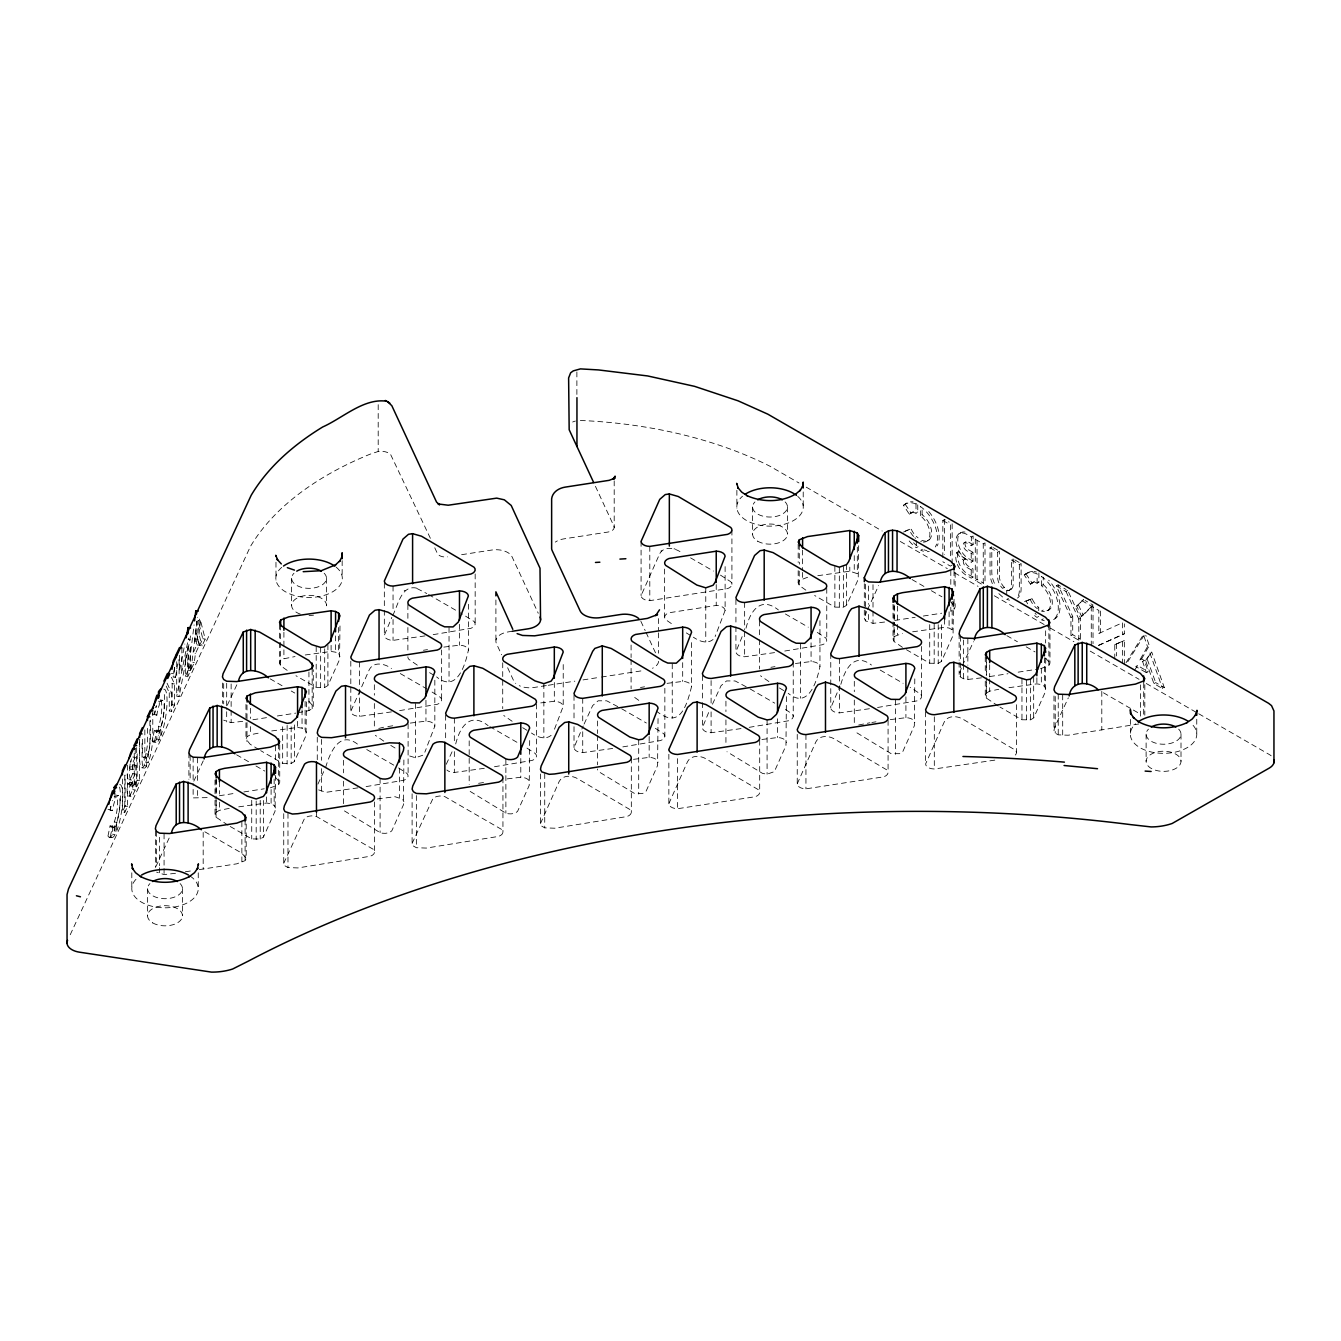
<?xml version="1.0" encoding="UTF-8"?>
<svg xmlns="http://www.w3.org/2000/svg" width="1341" height="1341" viewBox="0 0 1341 1341"><rect width="100%" height="100%" fill="white"/><g stroke="black" fill="none" stroke-linecap="round" stroke-linejoin="round"><path stroke-width="0.75" stroke-dasharray="5 3.75" d="M194.479 641.099L195.484 638.919L197.898 639.288L196.892 641.467L194.479 641.099L196.825 621.269M196.574 633.79L198.166 620.38L200.58 620.749L205.207 639.07L202.055 645.876L199.641 645.49L196.574 633.79L198.988 634.176L202.055 645.876M196.892 641.467L199.692 617.681L197.295 617.313M198.988 634.176L200.58 620.749M197.898 639.288L199.306 645.205L195.4 653.62L194.294 662.571L191.042 669.595L188.628 669.226L194.076 624.872M191.042 669.595L196.976 621.218M275.525 775.467L275.056 811.154L263.439 837.102L260.221 839.03L251.722 838.913L229.713 826.207M306.469 701.913L305.999 735.572L294.383 761.537L291.165 763.448L282.666 763.347L260.657 750.642M339.994 625.945L339.524 659.604L327.908 685.553L324.69 687.48L316.191 687.363L295.959 675.73M403.892 759.978L403.423 804.868L391.807 830.817A8.264 4.777 0 0 1 380.09 832.627L344.436 810.919M434.836 680.239L434.836 726.151L424.846 752.2M468.378 604.255L468.378 650.167C465.126 665.974 456.376 693.163 436.613 676.92M529.678 740.534L529.209 785.407L517.592 811.355A8.264 4.777 0 0 1 505.875 813.166L470.222 791.458A9.018 5.196 0 0 1 469.182 788.86M563.22 664.549L563.22 706.288L554.017 730.443M658.045 718.575L657.576 765.543L645.976 791.492L642.741 793.419L634.243 793.302L598.589 771.595A9.018 5.196 0 0 1 597.566 768.996M691.587 642.607L691.587 686.424C686.24 708.182 679.032 729.353 656.319 711.032M725.112 566.623L725.112 610.44L715.139 636.506M786.429 696.633L785.96 745.68L774.344 771.628L767.086 774.176L762.627 773.455L726.973 751.748M819.954 620.648L819.954 666.561C816.703 682.368 807.969 709.557 788.206 693.314M858.676 545.703L858.206 579.362L846.59 605.311L843.372 607.238L834.873 607.121L814.624 595.488M914.797 678.864L914.327 725.833L902.711 751.781L899.493 753.692L890.994 753.592L855.34 731.884M953.518 601.824L953.049 635.483L941.432 661.431L938.214 663.359L929.715 663.242L904.203 648.407M1045.762 658.347L1045.293 692.006L1033.676 717.955L1030.458 719.882L1021.959 719.765L999.967 707.059M174.615 667.282L173.14 677.088L175.537 677.473L173.777 673.802L174.716 667.617M175.537 677.473L178.219 659.806M283.739 863.269L304.575 818.362A8.75 5.046 0 0 1 316.476 816.518L373.418 849.389A8.75 5.046 0 0 1 370.233 856.262L297.937 867.929L287.98 867.577L284.979 865.85L283.739 863.269L283.739 811.104M391.488 711.887L359.505 716.345A8.75 5.046 0 0 1 350.806 711.317L369.446 669.327C374.038 661.063 385.219 663.829 391.488 668.489M425.013 635.902L393.047 640.361A8.75 5.046 0 0 1 384.331 635.332L391.823 617.38M412.106 843.405L432.959 798.498A8.75 5.046 0 0 1 444.86 796.655L501.802 829.543A8.75 5.046 0 0 1 498.617 836.398L426.304 848.082L416.364 847.713L413.363 845.987L412.106 843.405L412.106 793.319M540.49 823.542L559.13 781.568C562.684 774.796 571.886 775.249 577.653 778.702L630.169 809.679A8.75 5.046 0 0 1 626.985 816.552L554.671 828.218L544.731 827.85L541.73 826.123L540.49 823.542L540.49 769.298M612.669 748.462L582.732 752.603A8.75 5.046 0 0 1 574.015 747.574L583.234 725.917M720.452 575.121L730.778 581.743A8.75 5.046 0 0 1 727.593 588.615L649.798 600.651A8.75 5.046 0 0 1 641.082 595.622L659.738 553.632C664.315 545.368 675.512 548.134 681.781 552.794M668.857 803.695L687.497 761.705C691.051 754.933 700.27 755.385 706.036 758.838L758.553 789.815A8.75 5.046 0 0 1 755.352 796.688L677.574 808.724A8.75 5.046 0 0 1 668.857 803.695L668.857 749.435M741.037 728.599L711.099 732.739A8.75 5.046 0 0 1 702.399 727.71L709.02 711.602M774.578 652.614L744.641 656.755A8.75 5.046 0 0 1 735.924 651.743L742.562 635.634M797.241 783.831L815.881 741.841C819.418 735.086 828.637 735.522 834.404 738.975L886.921 769.952A8.75 5.046 0 0 1 883.736 776.825L805.941 788.86A8.75 5.046 0 0 1 797.241 783.831L797.241 733.745M869.404 708.735L839.483 712.876A8.75 5.046 0 0 1 830.766 707.847L839.969 686.206M884.607 622.04L873.008 623.347L865.548 620.883L864.308 618.318L866.638 611.446M994.821 760.129L934.308 768.996A8.75 5.046 0 0 1 925.608 763.968L944.248 721.978C947.802 715.222 957.005 715.675 962.788 719.111L1015.288 750.105A8.75 5.046 0 0 1 1015.338 755.05M981.478 677.842L967.85 679.451L963.391 678.73L960.391 677.004L959.133 674.422L961.48 667.567M1138.794 723.972L1068.174 735.22L1058.233 734.851L1055.233 733.125L1053.976 730.543L1054.613 727.375L1068.341 697.806M181.873 647.971L181.873 671.02L179.476 670.651L184.857 643.998M190.573 635.919L179.107 696.616L176.71 696.247L188.494 638.215M185.309 660.057L188.159 646.228L190.573 646.597L190.573 670.601L187.723 676.769L185.309 676.384L185.309 660.057L187.723 660.426L187.723 676.769M187.723 660.426L190.573 646.597M107.967 836.063L110.096 825.855A13.93 2.95 -81.2 0 0 112.661 825.369L115.075 825.738L115.075 834.571A27.172 5.75 -81.2 0 1 113.734 836.533L113.298 836.985A27.172 5.75 -81.2 0 1 110.381 836.432L107.967 836.063A27.172 5.75 -81.2 0 0 110.884 836.6L111.32 836.164A27.172 5.75 -81.2 0 0 112.661 834.203L112.661 825.369M110.381 836.432L112.51 826.224A13.93 2.95 -81.2 0 0 115.075 825.738M154.399 730.409L152.17 740.785L154.567 741.154A26.82 5.666 -81.2 0 0 157.467 741.841L157.886 741.405A26.82 5.666 -81.2 0 0 159.227 739.461L159.227 730.493L156.83 730.124A13.879 2.933 -81.2 0 1 154.399 730.409L156.813 730.778A13.879 2.933 -81.2 0 0 159.227 730.493M154.567 741.154L156.813 730.778M163.786 689.207A26.82 5.666 -81.2 0 1 163.803 726.252L160.886 735.756L158.473 735.388L161.389 725.883A26.82 5.666 -81.2 0 0 164.239 693.984M152.79 710.68L152.79 736.243A20.501 4.325 -81.2 0 1 149.622 758.336L148.164 762.794L145.75 762.426L147.225 757.967A20.501 4.325 -81.2 0 0 150.376 735.874L150.376 720.134M135.206 748.697L135.206 757.38L133.463 761.152A4.727 1.006 -81.2 0 0 132.239 767.639A4.727 1.006 -81.2 0 0 133.463 768.862L135.173 765.175L132.759 764.806L131.049 768.494A4.727 1.006 -81.2 0 1 129.926 768.544A4.727 1.006 -81.2 0 1 130.194 763.767M132.759 764.806L132.759 773.656L131.049 777.327A15.472 3.269 -81.2 0 1 127.177 773.221M135.173 765.175L135.173 774.025L133.463 777.713A15.472 3.269 -81.2 0 1 130.06 766.398M132.759 781.384L131.049 785.072A4.677 0.989 -81.2 0 1 129.943 782.155A13.444 2.833 -81.2 0 1 127.512 783.479A14.785 3.118 -81.2 0 0 130.949 793.537L132.759 789.614L132.759 781.384L135.173 781.753L135.173 789.983L133.346 793.906A14.785 3.118 -81.2 0 1 129.926 783.848L127.512 783.479M195.484 638.919L196.892 644.837L192.987 653.251L195.4 653.62M135.173 781.753L133.463 785.44A4.677 0.989 -81.2 0 1 132.357 782.524L129.943 782.155M127.546 765.141L127.546 806.41L124.78 812.361L122.383 811.992L125.132 806.042L125.132 775.098M139.581 739.293L139.581 780.496L136.665 786.781L134.251 786.396L137.168 780.11L137.168 751.278M171.43 677.255L174.548 684.011L174.548 705.115L171.682 711.333L169.268 710.965L172.151 704.746L172.151 683.642L170.575 680.256M185.309 676.384L188.159 670.232L188.159 646.228M188.628 669.226L191.897 662.203L194.294 662.571M199.641 645.49L202.793 638.702L198.166 620.38M70.235 934.727L250.331 546.675A323.667 186.868 0 0 1 370.015 454.213L378.196 451.481A11.382 6.571 0 0 1 390.533 454.314L430.394 538.344M227.35 705.198L237.642 683.022M193.808 781.183L203.245 760.833M155.992 866.403L169.72 836.818M297.752 712.809L308.933 710.596L312.168 708.685L313.274 706.321L313.274 669.695M270.329 787.854L278.643 784.669L279.733 782.306L279.733 743.635M199.222 869.638L236.804 863.822L245.101 860.654L246.208 858.274L246.208 819.619M392.695 615.536C398.243 605.026 401.462 583.352 418.141 588.531M317.901 784.133L324.757 769.332M325.628 767.488C330.104 751.966 339.726 730.074 357.963 744.473M446.268 764.269L452.286 751.329M455.705 743.937C460.181 725.766 470.741 711.937 488.09 725.615M584.089 724.073L592.672 705.584L598.17 700.79L606.752 700.823L619.978 707.797M745.998 628.225C750.474 610.071 761.034 596.242 778.383 609.92M712.457 704.209L721.039 685.72L726.554 680.926L735.136 680.96L748.362 687.933M867.51 609.602L878.657 585.564M840.841 684.346C845.383 668.254 854.351 652.262 871.466 665.035M950.803 607.238L950.803 611.312L954.038 609.401L955.144 607.02L955.144 600.919M962.335 665.723L973.499 641.685M1040.582 668.69L1048.88 665.505L1049.969 663.141L1049.969 624.487M287.175 670.383L280.537 665.656L279.498 663.057L280.671 660.677L283.906 658.766L295.037 656.554M258.914 749.569L250.13 744.221L245.973 739.025L247.13 736.645L250.381 734.734L261.512 732.538M227.97 825.151L216.069 817.222L215.029 814.607L216.186 812.227L216.186 800.024M805.857 590.141L799.219 585.414L798.18 582.815L799.353 580.435L807.584 577.267M902.443 647.334L894.061 641.534L893.022 638.936L894.179 636.556L894.179 622.308M998.207 705.986L986.305 698.058L985.266 695.443L986.44 693.079L986.44 682.904M1139.833 659.956L1141.593 658.934L1144.359 660.526L1148.198 671.69L1146.438 672.713L1142.599 661.549L1139.833 659.956L1147.51 646.664L1149.287 645.641L1145.784 635.265M1141.593 658.934L1149.287 645.641M1145.566 660.493L1151.684 651.994L1164.323 687.598L1162.563 688.604L1153.947 683.642L1145.566 660.493L1151.684 651.994M1126.038 662.739L1143.437 634.544L1147.51 646.664M1127.798 661.716L1144.108 635.282M1134.52 670.383L1137.537 665.522L1148.198 671.69M142.431 739.293L142.431 752.971A10.259 2.162 -81.2 0 0 144.241 757.028L144.241 765.644L142.783 767.471A20.433 4.325 -81.2 0 1 139.648 758.972L139.648 741.389M144.845 729.89L144.845 753.34A10.259 2.162 -81.2 0 0 146.638 757.397L146.638 766.013L145.18 767.84A20.433 4.325 -81.2 0 1 142.062 759.341L142.062 739.796M1076.706 606.048L1083.545 599.595L1076.706 606.048L1081.517 616.29L1083.277 615.268L1093.032 605.059L1085.12 600.5M1081.517 616.29L1093.032 605.059L1093.032 643.68M422.75 755.234L415.492 757.782L406.591 755.033M551.134 735.371C545.133 740.266 537.003 736.947 531.455 733.024M713.043 639.54C707.042 644.418 698.912 641.115 693.364 637.193M216.186 812.227L219.438 810.316L230.568 808.103M894.179 636.556L902.426 633.388M986.44 693.079L989.675 691.168L998.76 689.274M905.141 504.115L906.902 503.093M917.764 504.786L917.764 512.212L916.004 513.217A14.081 8.13 60 0 0 909.315 514.173L903.499 505.322L905.259 504.3A28.144 16.243 60 0 1 913.02 501.802M903.499 505.322A28.144 16.243 60 0 1 916.004 503.931L917.764 502.925M910.64 513.15L912.4 512.145M909.315 514.173L911.075 513.15A14.081 8.13 60 0 1 917.764 512.212M923.228 542.082A15.891 9.169 60 0 0 929.816 532.293A15.891 9.169 60 0 0 920.362 515.749L922.122 514.726L922.122 507.3M903.499 532.075L911.059 528.79A13.93 8.046 60 0 0 918.065 537.858M942.84 557.638L942.84 520.492L944.617 519.47L949.126 522.085M920.714 541.513L922.474 540.507A15.891 9.169 60 0 0 931.677 532.846A15.891 9.169 60 0 0 922.122 514.726M927.369 540.825L929.129 539.803M909.198 540.943A27.172 15.69 60 0 0 911.461 543.491L912.634 544.664A27.172 15.69 60 0 0 916.305 547.715L918.065 546.692M922.474 549.24L920.714 550.246A26.87 15.505 60 0 0 929.263 551.436M958.899 533.852L960.659 532.83M971.337 537.003L973.097 535.998L973.097 544.681L971.337 545.703L966.559 542.937A4.727 2.732 60 0 0 963.224 544.865A4.727 2.732 60 0 0 966.559 550.648L971.219 553.347L972.979 552.324L972.979 561.158L971.219 562.181L966.559 559.482A15.472 8.934 60 0 1 955.982 540.926A15.472 8.934 60 0 1 966.241 534.07L971.337 537.003L971.337 545.703M964.196 542.703L965.956 541.68M975.293 539.283L983.255 543.893L983.255 585.078L975.293 580.485L975.293 539.283L977.053 538.277L977.053 579.463L983.422 583.151M956.552 562.147A14.785 8.532 60 0 1 956.871 552.408L958.631 551.402A13.444 7.761 60 0 0 965.269 559.13A4.677 2.699 60 0 0 968.319 566.204L972.979 568.902L972.979 577.116L971.219 578.139L966.241 575.255A14.785 8.532 60 0 1 957.357 564.427M983.255 543.893L985.015 542.87L985.015 584.073M952.144 565.097L950.383 566.103L942.84 561.762M956.871 552.408A13.444 7.761 60 0 0 963.508 560.152L965.269 559.13M992.374 583.637A20.433 11.801 60 0 1 990.044 573.21L990.044 547.815L991.804 546.793L991.804 572.205A20.433 11.801 60 0 0 995.374 585.246M990.044 547.815L997.654 552.207L999.414 551.185L999.414 576.596A10.259 5.917 60 0 0 1004.325 587.358L1004.325 590.811M963.508 560.152A4.677 2.699 60 0 0 966.559 567.226L971.219 569.908L972.979 568.902M975.293 580.485L977.053 579.463M1006.722 590.727A10.342 5.967 60 0 0 1011.416 585.564L1011.416 559.985L1013.176 558.979L1013.176 584.542A10.342 5.967 60 0 1 1008.482 589.722L1006.722 590.727L1006.722 595.957M1011.416 559.985L1019.344 564.561L1021.104 563.538L1021.104 589.118A20.501 11.834 60 0 1 1017.501 598.069M1025.932 573.764L1027.692 572.741M1038.889 572.858L1038.889 582.162L1037.129 583.184A12.555 7.258 60 0 0 1030.458 584.19L1024.222 574.954L1025.999 573.931A28.295 16.327 60 0 1 1032.855 571.517M1004.325 587.358L1002.565 588.381A10.259 5.917 60 0 1 997.654 577.602L997.654 552.207M1008.968 590.459L1011.349 589.068M1031.715 583.067L1033.475 582.044M1030.458 584.19L1032.218 583.184A12.555 7.258 60 0 1 1038.889 582.162M1008.482 598.421L1006.722 599.444L1010.728 600.45M1043.231 584.659A15.841 9.152 60 0 1 1052.316 602.595A15.841 9.152 60 0 1 1043.248 610.071L1041.488 611.094A15.841 9.152 60 0 0 1050.556 603.618A15.841 9.152 60 0 0 1041.471 585.682L1043.231 584.659L1043.231 577.217M1032.101 598.673L1024.222 601.723L1032.101 598.673A13.879 8.012 60 0 0 1038.722 607.439L1038.722 611.027M1068.609 592.303L1080.578 618.134L1080.578 639.238L1078.818 640.26L1070.956 635.718L1070.956 617.497L1056.272 585.866L1058.032 584.844L1066.129 589.52M1056.272 585.866L1065.994 591.482L1067.754 590.459M1038.722 607.439L1036.962 608.445A13.879 8.012 60 0 1 1030.324 599.678M1047.606 610.675L1049.366 609.652M1038.722 616.407L1036.962 617.413A26.82 15.489 60 0 1 1033.308 614.362L1032.386 613.457M1043.248 618.871L1041.488 619.894L1045.779 621.185M1070.956 617.497L1072.716 616.491L1058.032 584.844M1078.818 640.26L1078.818 619.156L1080.578 618.134M1070.956 635.718L1072.716 634.695L1080.578 639.238M1081.785 600.617L1098.832 610.44L1098.832 633.505L1100.592 632.483L1100.592 609.417M1098.631 645.474L1124.345 633.79L1124.345 623.85M1114.773 658.984L1114.773 644.686L1124.345 640.512L1124.345 664.516M1114.773 644.686L1124.345 640.512M1142.599 661.549L1144.359 660.526M1137.537 665.522L1135.76 666.544L1146.438 672.713M1153.947 683.642L1155.707 682.619L1164.323 687.598M1098.832 633.505L1122.518 622.693M1098.547 645.272L1124.345 633.79M905.259 531.053L911.059 528.79M378.749 728.448L383.761 727.191M858.709 724.978L869.84 722.782M461.622 554.688L491.711 550.045A16.612 9.588 0 0 1 512.061 556.817L538.261 613.273M404.211 590.677L405.083 590.543M660.962 550.967L661.834 550.833M674.02 548.938L674.892 548.804M433.177 634.645L470.842 628.326A8.75 5.046 0 0 0 474.027 621.453L460.198 612.803M305.245 654.978L331.11 651.458L335.568 652.179L338.636 653.905L339.994 656.453M817.809 575.691L849.792 571.216L857.318 573.663L858.676 576.228M512.212 631.276L508.205 631.896A16.612 9.588 0 0 0 496.455 643.646L501.618 654.76M423.421 650.268L427.494 649.631M443.837 647.1L459.477 645.172A9.018 5.196 0 0 1 468.378 650.167M242.738 721.324L231.138 722.631L223.679 720.184M252.929 719.748L267.194 717.552M277.369 715.977L295.724 713.127M894.799 620.447L915.165 617.296M923.329 616.039L941.667 613.206M546.256 685.586L534.003 687.48A16.612 9.588 0 0 1 519.235 685.67M548.285 685.268L574.836 681.161M583.017 679.904L599.343 677.373M601.388 677.054L644.283 670.416M399.635 710.613L437.3 704.31A8.75 5.046 0 0 0 440.485 697.437L430.176 690.816M784.753 651.039L822.419 644.736A8.75 5.046 0 0 0 825.62 637.863L817.055 632.248M271.72 730.946L297.568 727.442L302.043 728.163L305.094 729.89L306.469 732.437M912.651 631.795L944.634 627.337L949.093 628.057L952.16 629.784L953.518 632.332M387.834 726.554L396.014 725.297M410.312 723.084L425.952 721.14A9.018 5.196 0 0 1 434.836 726.151M540.725 702.902L554.319 701.293A9.018 5.196 0 0 1 563.22 706.288M640.495 687.464L644.585 686.827M667.047 683.357L682.686 681.429A9.018 5.196 0 0 1 691.587 686.424M770.924 667.298L774.997 666.661M795.431 663.493L811.07 661.566A9.018 5.196 0 0 1 819.954 666.561M207.168 797.627L193.138 797.895L193.138 783.647M219.388 795.733L235.698 793.202M243.844 791.944L264.227 788.793M989.641 676.568L1007.979 673.735M1018.171 672.159L1038.537 669.008M357.946 787.854L325.98 792.313L318.521 789.866M366.11 786.597L403.775 780.278A8.75 5.046 0 0 0 406.96 773.422L398.394 767.806M484.285 768.309L454.348 772.466A8.75 5.046 0 0 1 446.888 770.002M494.477 766.734L532.142 760.431A8.75 5.046 0 0 0 535.327 753.558L526.778 747.96M622.844 746.887L660.526 740.567A8.75 5.046 0 0 0 663.711 733.695L653.385 727.073M749.183 727.342L788.894 720.704A8.75 5.046 0 0 0 792.078 713.831L783.513 708.232M877.567 707.478L917.261 700.84A8.75 5.046 0 0 0 920.446 693.984L910.137 687.363M238.732 806.846L266.624 803.008L271.1 803.728L274.151 805.455L275.525 808.02M1008.985 687.682L1036.878 683.86L1041.337 684.58L1044.404 686.307L1045.762 688.855M377.324 798.968L395.008 796.722L402.535 799.169L403.892 801.717M478.586 783.312L486.766 782.038M507.183 778.886L520.794 777.26A9.018 5.196 0 0 1 529.678 782.256M633.522 759.341L649.161 757.397A9.018 5.196 0 0 1 658.045 762.409M761.889 739.478L777.529 737.55A9.018 5.196 0 0 1 786.429 742.545M871.885 722.464L875.975 721.827M890.273 719.614L905.913 717.686A9.018 5.196 0 0 1 914.797 722.682M175.487 873.309L164.071 874.583L156.612 872.136M185.376 871.784L191.31 870.862M725.112 610.44A9.018 5.196 0 0 0 716.228 605.445L669.025 612.753A9.018 5.196 0 0 0 665.656 619.643L674.054 625.442M580.351 420.504L586.319 420.739A323.667 186.868 0 0 1 770.036 466.266L798.985 482.978M202.793 638.702L205.207 639.07M188.159 639.506L190.573 639.892M196.892 644.837L199.306 645.205M188.159 670.232L190.573 670.601M171.38 673.433L173.777 673.802M172.151 683.642L174.548 684.011M166.2 686.123L169.268 692.744L171.682 693.113L171.682 711.333M160.065 699.901L162.479 700.27M158.473 701.192L160.886 701.578A15.841 3.353 -81.2 0 1 164.205 707.093A15.841 3.353 -81.2 0 1 160.886 726.956L160.886 735.756M172.151 704.746L174.548 705.115M156.847 715.122L152.17 714.015L156.847 715.122A12.555 2.648 -81.2 0 1 159.294 704.98L159.294 701.259M160.719 700.304A15.841 3.353 -81.2 0 1 161.591 711.216A15.841 3.353 -81.2 0 1 158.473 726.587L160.886 726.956M155.238 731.415L157.651 731.784M159.227 739.461L156.83 739.092L156.83 730.124M153.461 742.042L155.874 742.411M147.476 728.347L147.476 742.126A10.342 2.179 -81.2 0 1 145.75 753.709L148.164 754.095L148.164 762.794M144.241 757.028L146.638 757.397M143.638 757.397L146.052 757.766M132.809 757.011L135.206 757.38M144.241 765.644L146.638 766.013M142.112 767.773L144.526 768.142M130.446 769.298L132.843 769.667M132.759 773.656L135.173 774.025M137.168 780.11L139.581 780.496M129.122 779.691L131.535 780.06M128.116 783.965L130.53 784.351M130.312 785.86L132.725 786.228M132.759 789.614L135.173 789.983M128.535 796.034L130.949 796.403M115.913 795.129L118.326 795.498M114.153 796.688L116.55 797.057A15.891 3.353 -81.2 0 1 120.053 802.153A15.891 3.353 -81.2 0 1 116.684 822.351L116.684 831.085L114.27 830.716L114.27 821.983A15.891 3.353 -81.2 0 0 117.17 796.956M110.415 808.321A14.081 2.967 -81.2 0 0 110.113 810.199L112.51 810.567A14.081 2.967 -81.2 0 1 114.957 800.493L112.543 800.124A14.081 2.967 -81.2 0 0 112.309 800.795M125.132 806.042L127.546 806.41M107.967 809.293L112.51 810.567M114.27 821.983L116.684 822.351M110.096 825.855L112.51 826.224M110.985 826.877L113.398 827.263M112.661 834.203L115.075 834.571M109.291 837.237L111.689 837.622M417.085 588.582L426.79 593.527M1014.768 559.884L1019.512 562.633M993.329 547.681L997.888 550.313M942.84 520.492L950.383 524.834L950.383 555.794M973.097 544.681L968.319 541.915A4.727 2.732 60 0 0 964.984 543.843A4.727 2.732 60 0 0 968.319 549.626L972.979 552.324M972.979 561.158L968.319 558.476A15.472 8.934 60 0 1 957.843 541.58A15.472 8.934 60 0 1 965.285 532.075M972.979 577.116L968.001 574.25A14.785 8.532 60 0 1 958.631 551.402M806.209 487.152L882.194 531.019M900.28 541.462L947.316 568.618M954.541 572.791L978.058 586.369M994.335 595.773L1048.612 627.102M1050.422 628.141L1073.923 641.719M1090.216 651.123L1139.045 679.317M1146.287 683.491L1196.926 712.741M1198.737 713.781L1269.29 754.514A16.612 9.588 0 0 1 1272.341 756.944M912.031 579.547L924.335 586.654M931.358 590.711L941.918 596.795M1006.873 635.668L1017.417 641.752M1026.2 646.831L1035.001 651.91M1103.459 692.794L1131.586 709.037M1133.346 710.06L1140.386 714.116M690.565 557.873L713.429 571.065M785.407 613.977L808.271 627.186M880.249 670.098L903.096 683.307M750.122 688.956L774.729 703.153M428.55 594.532L458.438 611.798M621.738 708.802L646.362 723.017M400.288 673.568L428.416 689.81M489.851 726.638L517.978 742.88M270.161 678.848L282.465 685.955M291.248 691.017L294.769 693.046M366.747 749.535L396.634 766.801M236.619 754.815L248.923 761.923M255.963 765.979L264.747 771.058M204.838 831.806L241.766 853.127L246.208 858.274M768.896 681.563L760.498 675.763M779.423 687.967L786.446 692.241M686.341 632.918L691.604 636.12M638.769 700.354L632.131 695.627M512.145 721.274L503.747 715.491M522.672 727.694L529.695 731.968M417.302 665.153L408.904 659.37A9.018 5.196 0 0 1 407.882 656.755M429.589 672.646L434.853 675.847M383.777 741.137L375.379 735.337M390.784 745.412L397.808 749.686M1045.544 657.995L1049.969 663.141M950.702 601.874L955.144 607.02M308.832 701.175L313.274 706.321M275.307 777.143L279.733 782.306M1002.565 596.996L998.592 593.376M913.556 542.803L914.394 543.641A27.172 15.69 60 0 0 916.825 545.753M1025.999 573.931L1032.218 583.184M905.259 504.3L911.075 513.15M1078.466 605.042L1083.277 615.268M1065.994 591.482L1078.818 619.156M595.438 486.33L613.927 526.175A8.314 4.794 0 0 1 608.043 532.042L563.924 538.864A16.612 9.588 0 0 0 555.308 542.099M640.864 621.302L645.172 630.555M646.027 632.416L656.352 654.643M507.636 667.734L513.653 680.692A16.612 9.588 0 0 0 515.765 683.441M434.769 547.798L437.401 553.481A8.314 4.794 0 0 0 447.576 556.867M167.072 683.189L171.682 693.113M1147.326 659.47L1155.707 682.619M1149.908 653L1162.563 688.604M1196.759 719.245L1196.759 735.069M1181.002 734.164L1181.002 761.286A17.45 10.074 0 0 1 1154.836 770.019A17.45 10.074 0 0 1 1154.836 752.569A17.45 10.074 0 0 1 1181.002 761.286M1146.119 734.164L1146.119 761.286M1144.812 684.681L1144.812 715.189M1143.722 682.971L1143.672 716.681M1140.487 684.882L1140.487 717.435M1130.379 719.413L1130.379 733.259M1122.585 622.894L1122.585 634.796M1122.585 641.518L1122.585 663.527M1116.533 643.68L1116.533 655.917M1101.799 691.353L1101.799 730.007M1091.272 606.065L1091.272 646.731M1072.716 616.491L1072.716 634.695M1062.692 694.889L1062.692 735.572M1058.233 694.169L1058.233 734.851M1055.233 696.499L1055.233 733.125M1053.976 695.962L1053.976 730.543M1048.88 624.822L1048.88 665.505M1045.645 630.806L1045.645 643.01M1044.404 657.811L1044.404 686.307M1041.471 585.682L1041.471 576.379A26.82 15.472 60 0 1 1057.228 599.997A26.82 15.472 60 0 1 1052.752 620.112L1054.512 619.089A26.82 15.472 60 0 0 1048.679 580.2M1041.337 668.304L1041.337 684.58M1037.129 583.184L1037.129 573.864A28.295 16.327 60 0 0 1024.222 574.954M1036.878 677.758L1036.878 683.86M1033.676 677.255L1033.676 717.955M1030.458 679.183L1030.458 719.882M1026.418 679.803L1026.418 720.503M1021.959 679.066L1021.959 719.765M1019.344 564.561L1019.344 590.124A20.501 11.834 60 0 1 1016.998 597.902M1016.444 704.695L1016.444 752.687M989.675 664.717L989.675 676.92M989.675 678.948L989.675 691.168M986.44 662.555L986.44 674.758M986.305 657.358L986.305 675.68M986.305 677.708L986.305 698.058M985.266 656.788L985.266 673.065M985.266 681.211L985.266 695.443M971.219 553.347L971.219 562.181M971.219 569.908L971.219 578.139M967.85 638.769L967.85 665.22M967.85 667.248L967.85 679.451M963.391 640.076L963.391 662.454M963.391 664.499L963.391 678.73M960.391 636.305L960.391 660.727M960.391 662.756L960.391 677.004M959.133 633.74L959.133 660.191M959.133 662.219L959.133 674.422M955.144 572.439L955.144 586.688M954.038 570.73L954.038 587.006M954.038 599.226L954.038 609.401M952.144 523.828L952.144 563.036M952.16 601.304L952.16 629.784M950.803 570.612L950.803 584.86M949.093 611.781L949.093 628.057M944.617 519.47L944.617 554.554M944.634 619.207L944.634 627.337M941.432 624.805L941.432 661.431M938.214 624.688L938.214 663.359M934.174 623.28L934.174 663.979M934.308 716.832L934.308 768.996M929.715 624.588L929.715 663.242M925.608 711.803L925.608 763.968M921.602 646.479L921.602 696.566M920.362 515.749L920.362 506.462A26.87 15.505 60 0 1 935.297 546.977M916.305 540.641L916.305 547.715M916.004 503.931L916.004 513.217M905.913 696.817L905.913 717.686M897.431 606.149L897.431 622.442M897.431 624.47L897.431 634.645M895.453 700.069L895.453 754.329M894.179 606.031L894.179 620.28M894.061 604.908L894.061 625.258M894.061 627.303L894.061 641.534M893.022 604.338L893.022 638.936M888.077 720.368L888.077 772.55M873.008 584.676L873.008 609.099M873.008 611.127L873.008 623.347M868.549 586L868.549 604.305M868.549 614.48L868.549 622.626M865.548 584.257L865.548 608.68M865.548 610.708L865.548 620.883M864.308 583.721L864.308 608.144M864.308 610.172L864.308 618.318M857.318 547.212L857.318 573.663M854.251 555.66L854.251 571.937M854.301 681.278L854.301 691.705M854.301 700.052L854.301 725.095M849.792 567.159L849.792 571.216M846.59 564.628L846.59 605.311M843.372 566.539L843.372 607.238M839.483 658.632L839.483 683.659M839.483 685.754L839.483 712.876M839.332 567.176L839.332 607.859M834.873 566.438L834.873 607.121M830.766 653.603L830.766 707.847M826.76 588.28L826.76 640.445M811.07 642.792L811.07 661.566M805.941 734.6L805.941 788.86M803.209 491.963L803.209 505.808M802.589 550.045L802.589 570.378M802.589 572.423L802.589 578.524M800.611 643.948L800.611 698.208M799.219 544.731L799.353 564.159M799.219 571.182L799.219 585.414M798.18 544.161L798.18 562.466M798.18 570.612L798.18 582.815M793.235 662.169L793.235 716.429M787.485 506.965L787.485 534.087M777.529 718.759L777.529 737.55M767.086 719.933L767.086 774.176M759.693 740.232L759.693 792.414M759.459 620.984L759.459 637.679M759.459 639.774L759.459 668.975M752.603 506.965L752.603 534.087M744.641 602.511L744.641 629.633M744.641 631.728L744.641 656.755M736.88 490.32L736.88 508.122M735.924 599.561L735.924 624.604M735.924 626.7L735.924 651.743M731.918 530.081L731.918 584.324M725.934 701.142L725.934 711.568M725.934 719.916L725.934 744.959M716.228 584.575L716.228 605.445M711.099 680.574L711.099 703.522M711.099 711.87L711.099 732.739M705.768 587.827L705.768 642.088M702.399 675.546L702.399 700.589M702.399 702.667L702.399 727.71M682.686 662.638L682.686 681.429M677.574 758.637L677.574 808.724M672.243 663.812L672.243 718.072M664.851 688.285L664.851 736.293M664.633 569.037L664.633 617.044M658.615 618.603L658.615 630.823M658.615 632.851L658.615 653.201M649.798 546.39L649.798 600.651M649.161 736.527L649.161 757.397M641.082 541.362L641.082 595.622M638.702 739.779L638.702 794.04M631.326 758L631.326 812.26M631.091 645.021L631.091 657.543M631.091 659.621L631.091 688.838M614.195 480.866L614.195 527.667M597.566 720.989L597.566 733.51M597.566 735.606L597.566 764.823M582.732 698.343L582.732 723.386M582.732 731.733L582.732 752.603M576.881 371.926L576.881 396.333M574.015 695.409L574.015 718.357M574.015 726.705L574.015 747.574M554.319 682.502L554.319 701.293M544.731 773.606L544.731 827.85M543.859 683.659L543.859 737.919M536.484 703.975L536.484 756.14M520.794 758.486L520.794 777.26M505.875 758.905L505.875 773.522M505.875 775.601L505.875 813.166M502.942 777.864L502.942 832.124M502.724 662.789L502.724 708.702M495.902 599.963L495.902 640.646M475.167 573.965L475.167 624.051M469.182 740.852L469.182 784.686M459.477 624.303L459.477 645.172M454.348 718.206L454.348 743.249M454.348 751.597L454.348 772.466M449.034 627.554L449.034 681.798M445.648 715.256L445.648 738.221M441.642 649.949L441.642 700.036M425.952 700.27L425.952 721.14M416.364 795.548L416.364 847.713M415.492 703.522L415.492 757.782M408.1 723.838L408.1 776.003M407.882 604.59L407.882 619.19M407.882 627.538L407.882 652.581M399.467 768.225L399.467 797.442M393.047 586.101L393.047 611.144M393.047 619.492L393.047 640.361M384.331 583.167L384.331 608.211M384.331 610.289L384.331 635.332M380.09 778.367L380.09 832.627M378.196 404.697L378.196 451.481M374.575 801.901L374.575 851.988M374.34 684.731L374.34 695.174M374.34 703.522L374.34 728.565M359.505 662.085L359.505 687.128M359.505 689.207L359.505 716.345M350.806 661.23L350.806 711.317M343.397 760.313L343.397 772.835M343.397 781.183L343.397 804.131M342.156 560.672L342.156 576.496M338.636 627.454L338.636 653.905M335.568 635.902L335.568 652.179M331.11 645.356L331.11 651.458M327.908 644.853L327.908 685.553M326.517 578.273L326.517 605.411M324.69 648.809L324.69 687.48M321.522 739.427L321.522 760.297M321.522 768.644L321.522 791.592M320.65 647.401L320.65 688.101M317.264 737.215L317.264 760.163M316.476 812.344L316.476 816.518M316.191 646.68L316.191 687.363M312.168 670.031L312.168 708.685M308.933 671.942L308.933 710.596M305.094 701.393L305.094 729.89M302.043 709.842L302.043 728.163M297.568 721.341L297.568 727.442M294.383 724.911L294.383 761.537M291.617 578.273L291.617 605.411M291.165 726.822L291.165 763.448M287.98 813.317L287.98 867.577M287.125 725.414L287.125 764.085M283.906 632.315L283.906 658.766M282.666 726.721L282.666 763.347M280.537 624.973L280.537 665.656M279.498 624.386L279.498 640.663M279.498 642.708L279.498 663.057M278.643 743.97L278.643 784.669M275.978 562.248L275.978 580.05M275.391 745.881L275.391 760.129M274.151 779.004L274.151 805.455M271.1 789.497L271.1 803.728M266.624 796.906L266.624 803.008M263.439 800.476L263.439 837.102M260.221 800.376L260.221 839.03M256.181 800.996L256.181 839.65M251.722 800.259L251.722 838.913M250.381 708.283L250.381 718.458M250.381 726.604L250.381 734.734M246.995 705.014L246.995 741.64M245.973 704.444L245.973 720.72M245.973 722.749L245.973 739.025M245.101 819.954L245.101 860.654M241.866 821.865L241.866 862.565M231.138 683.977L231.138 708.4M231.138 710.428L231.138 722.631M226.679 683.256L226.679 709.707M226.679 711.736L226.679 721.911M223.679 683.558L223.679 703.908M222.438 683.022L222.438 703.371M219.438 781.837L219.438 794.04M219.438 802.186L219.438 810.316M216.186 779.674L216.186 797.979M216.069 778.551L216.069 817.222M215.029 780.009L215.029 798.331M215.029 800.359L215.029 814.607M203.178 832.409L203.178 869.035M198.25 872.807L198.25 888.63M197.613 757.916L197.613 782.339M197.613 790.469L197.613 798.616M193.138 757.196L193.138 781.619M190.137 755.469L190.137 779.875M188.897 752.888L188.897 779.339M182.477 888.63L182.477 915.769M179.476 655.28L179.476 670.651M179.107 660.023L179.107 696.616M176.71 661.683L176.71 696.247M169.268 692.744L169.268 710.965M164.071 833.901L164.071 866.454M164.071 868.482L164.071 874.583M159.613 837.253L159.613 865.733M159.613 867.761L159.613 873.879M158.473 726.587L158.473 735.388M156.612 831.454L156.612 866.035M155.372 830.9L155.372 867.526M149.89 720.855L149.89 742.495A10.342 2.179 -81.2 0 1 148.164 754.095M147.577 888.63L147.577 915.769M145.75 753.709L145.75 762.426M136.665 747.641L136.665 786.781M134.251 753.441L134.251 786.396M131.804 872.807L131.804 888.63M124.78 775.215L124.78 812.361M122.383 778.97L122.383 811.992M114.957 793.067L114.957 800.493M154.567 714.384A28.295 5.984 -81.2 0 1 155.187 710.881M155.891 707.445A28.295 5.984 -81.2 0 1 156.277 705.785M132.357 782.524A13.444 2.833 -81.2 0 1 129.926 783.848M130.664 762.526A15.472 3.269 -81.2 0 1 131.435 758.805M110.381 809.679A28.144 5.951 -81.2 0 1 110.985 806.226M119.701 784.552A26.87 5.682 -81.2 0 1 122.618 801.633A26.87 5.682 -81.2 0 1 116.684 831.085M313.576 615.133A17.45 10.074 0 0 1 309.067 615.469M300.35 614.128A17.45 10.074 0 0 1 293.26 601.154A17.45 10.074 0 0 1 315.034 595.94A17.45 10.074 0 0 1 325.913 608.009M324.17 573.244A17.45 10.074 0 0 1 309.067 588.347A17.45 10.074 0 0 1 293.964 573.244M915.601 538.344A13.93 8.046 60 0 1 914.914 537.758M913.573 536.434A13.93 8.046 60 0 1 909.299 529.812M658.615 661.348A16.612 9.588 0 0 1 652.48 668.287M785.139 501.936A17.45 10.074 0 0 1 770.036 517.039A17.45 10.074 0 0 1 754.933 501.936M797.761 496.388A33.223 19.176 0 0 1 791.827 521.448A33.223 19.176 0 0 1 748.01 521.314A33.223 19.176 0 0 1 742.512 496.22M1178.672 729.135A17.45 10.074 0 0 1 1163.569 744.238A17.45 10.074 0 0 1 1148.466 729.135M1193.088 725.364A33.223 19.176 0 0 1 1162.01 753.324A33.223 19.176 0 0 1 1135.609 723.805M190.003 875.991A33.223 19.176 0 0 1 189.534 901.588A33.223 19.176 0 0 1 145.381 904.102A33.223 19.176 0 0 1 136.246 879.042M572.674 422.029A11.382 6.571 0 0 1 575.39 421.057M180.13 883.602A17.45 10.074 0 0 1 165.027 898.705A17.45 10.074 0 0 1 149.924 883.602M336.172 567.176A33.223 19.176 0 0 1 331.294 592.538A33.223 19.176 0 0 1 287.108 592.672A33.223 19.176 0 0 1 281.744 567.36M156.863 738.857A26.82 5.666 -81.2 0 1 155.522 740.802M155.087 741.221A26.82 5.666 -81.2 0 1 152.203 740.55M154.45 714.753A12.555 2.648 -81.2 0 1 155.087 710.965M155.925 707.478A12.555 2.648 -81.2 0 1 156.394 705.953M130.731 761.604A4.727 1.006 -81.2 0 1 131.049 760.783M119.55 787.133A26.87 5.682 -81.2 0 1 114.27 830.716M110.582 807.383A14.081 2.967 -81.2 0 1 110.767 806.477M926.949 550.548A26.87 15.505 60 0 1 923.999 549.827M928.743 511.491A26.87 15.505 60 0 1 937.074 545.955M1036.258 614.446A26.82 15.489 60 0 1 1035.068 613.34M1027.642 603.819A26.82 15.489 60 0 1 1025.999 600.701M1034.012 571.568A28.295 16.327 60 0 1 1036.409 572.004M757.699 541.211A17.45 10.074 0 0 0 786.882 536.702A17.45 10.074 0 0 0 765.527 524.365A17.45 10.074 0 0 0 757.699 541.211M152.69 922.893A17.45 10.074 0 0 0 181.873 918.367A17.45 10.074 0 0 0 160.518 906.03A17.45 10.074 0 0 0 152.69 922.893"/><path stroke-width="1.5" d="M194.562 620.849L195.803 610.758L198.2 611.127M275.525 767.32L265.535 793.386L263.439 796.42L256.181 798.968L247.28 796.202L219.186 779.104L215.029 773.908L216.186 771.544L219.438 769.617L224.433 768.359L266.624 762.325L274.151 764.772L275.525 767.32L275.525 773.422M858.676 535.528L848.685 561.594L846.59 564.628L839.332 567.176L830.431 564.41L802.337 547.312L798.18 542.116L799.353 539.736L807.584 536.568L849.792 530.533L857.318 532.964L858.676 535.528L858.676 541.63M953.518 591.649L943.528 617.715L938.214 622.66L934.174 623.28L925.273 620.531L897.179 603.433L893.022 598.237L894.179 595.857L897.431 593.946L902.426 592.688L944.634 586.654L952.16 589.085L953.518 595.722M1045.762 648.172L1035.772 674.221L1030.458 679.183L1026.418 679.803L1017.517 677.054L989.423 659.956L985.266 654.76L986.44 652.38L989.675 650.469L994.687 649.212L1036.878 643.16L1044.404 645.608L1045.762 652.229M172 669.31L173.224 661.046L179.476 647.586L181.873 647.971M176.107 657.476L176.71 653.553M198.25 864.895L198.451 863.855L197.311 868.851L197.898 867.996L194.495 872.723L189.081 876.796M864.308 577.619L882.948 535.629C886.502 528.874 895.704 529.309 901.47 532.763L950.702 561.175L955.144 566.338L954.038 568.701L945.74 571.886L878.489 582.279L868.549 581.927L865.548 580.2L864.308 577.619L864.308 581.692M186.097 637.847L188.159 627.605L190.573 627.974M614.195 478.838L615.1 476.139L613.055 479.206L614.966 478.117L609.166 480.329L565.03 487.152C558.778 488.174 552.492 492.046 551.637 498.802L551.637 547.631A16.612 9.588 0 0 0 552.174 550.615L580.117 610.842A16.612 9.588 0 0 0 600.466 617.614L620.531 614.513A16.612 9.588 0 0 1 638.752 618.553M659.521 609.82L655.632 615.653L657.543 614.564L647.435 618.385L534.606 635.835L522.537 635.45L517.123 633.639M147.476 720.486L147.476 716.547L150.376 710.311L152.79 710.68M163.887 681.161L167.457 673.5L169.854 673.869L167.726 678.462M125.132 764.772L122.383 770.723L122.383 774.847M134.251 749.334L134.251 745.21L137.168 738.925L137.168 743.048M139.648 737.483L139.648 733.561L142.431 727.576M238.497 681.161C241.464 665.639 259.869 669.695 268.401 677.825M204.117 758.989C206.48 742.311 225.556 744.59 234.859 753.81M171.43 833.113C174.397 817.591 192.802 821.647 201.334 829.777M880.367 581.86C883.333 566.338 901.739 570.394 910.271 578.524M974.354 639.841C976.717 623.146 995.81 625.442 1005.113 634.645M1069.196 695.962C1071.275 680.423 1089.026 680.842 1098.195 689.76M280.671 619.978L279.498 622.358L280.537 624.973L283.655 627.554L311.749 644.652L320.65 647.401L324.69 646.781L330.003 641.836L339.994 615.77L338.636 613.206L335.568 611.496L331.11 610.775L288.918 616.81L280.671 619.978L280.671 626.079M247.13 695.962L245.973 698.343L250.13 703.522L278.224 720.637L287.125 723.386L291.165 722.765L296.478 717.804L306.469 691.738L305.094 689.19L302.043 687.464L297.568 686.743L255.377 692.794L247.13 695.962L247.13 702.064M243.274 631.997L223.059 673.752L222.438 676.92L223.679 679.485L226.679 681.228L236.619 681.58L303.871 671.17L308.933 669.913L312.168 668.002L313.274 665.639L308.832 660.476L259.601 632.064L250.683 629.499L243.274 631.997L243.274 672.696M209.749 707.981L189.517 749.72L188.897 752.888L190.137 755.469L193.138 757.196L203.094 757.564L270.329 747.155L278.643 743.97L279.733 741.607L275.307 736.46L226.076 708.031L217.158 705.483L209.749 707.981L209.749 748.68M176.207 783.965L155.992 825.704L155.372 828.872L156.612 831.454L159.613 833.18L169.553 833.532L236.804 823.139L245.101 819.954L246.208 817.591L241.766 812.428L192.534 784.016L183.616 781.451L176.207 783.965L176.207 824.648M979.986 588.833L959.77 630.572L959.133 633.74L960.391 636.305L963.391 638.048L973.331 638.4L1040.582 628.007L1048.88 624.822L1049.969 622.459L1045.544 617.296L996.313 588.883L987.395 586.319L979.986 588.833L979.986 629.516M1074.828 644.937L1054.613 686.693L1053.976 689.861L1055.233 692.425L1058.233 694.169L1068.174 694.521L1135.425 684.111L1143.722 680.943L1144.812 678.563L1140.386 673.417L1091.155 645.004L1082.237 642.44L1074.828 644.937L1074.828 685.637M335.25 565.081L339.994 560.739L339.441 561.544L342.022 556.733L341.821 557.755L342.156 552.76L342.156 558.694M795.515 494.259L800.476 490.018L799.94 490.806L802.79 486.045L802.589 487.068L803.209 482.073L803.209 488.007M1186.467 722.967L1192.199 719.044L1195.988 714.401L1195.418 715.239L1196.96 710.277L1196.759 715.289M335.971 564.678L321.203 570.713L303.2 571.685M794.509 494.712C780.009 502.557 761.738 502.339 746.853 495.583M189.735 876.427C174.548 884.255 155.506 884.255 140.319 876.427M1187.087 722.615C1171.682 729.839 1152.64 729.688 1137.721 721.257M412.592 533.668L408.485 534.288L402.987 539.082L384.331 581.072A8.75 5.046 0 0 0 393.047 586.101L470.842 574.065A8.75 5.046 0 0 0 474.027 567.209L421.51 536.216L412.592 533.668L412.592 583.737M669.343 493.941L665.237 494.578L659.738 499.372L641.082 541.362A8.75 5.046 0 0 0 649.798 546.39L727.593 534.355A8.75 5.046 0 0 0 730.778 527.482L678.261 496.505L669.343 493.941L669.343 546.105M379.05 609.635L374.96 610.272L369.446 615.066L350.806 657.056A8.75 5.046 0 0 0 359.505 662.085L437.3 650.05A8.75 5.046 0 0 0 440.485 643.177L387.985 612.2L379.05 609.635L379.05 659.722M764.186 550.061L760.079 550.698L754.581 555.492L735.924 597.483A8.75 5.046 0 0 0 744.641 602.511L822.419 590.476A8.75 5.046 0 0 0 825.62 583.603L773.103 552.626L764.186 550.061L764.186 600.148M512.212 631.276L528.253 628.795A16.612 9.588 0 0 0 540.004 617.044M345.525 685.62L341.419 686.257L335.921 691.051L317.901 729.873L317.264 733.041L318.521 735.606L321.522 737.349L331.462 737.701L403.775 726.034A8.75 5.046 0 0 0 406.96 719.162L354.443 688.184L345.525 685.62L345.525 737.785M473.893 665.756L469.803 666.393L464.288 671.187L445.648 713.177A8.75 5.046 0 0 0 454.348 718.206L532.142 706.171A8.75 5.046 0 0 0 535.327 699.298L482.827 668.321L473.893 665.756L473.893 715.843M602.277 645.893L594.868 648.407L592.672 651.324L574.015 693.314A8.75 5.046 0 0 0 582.732 698.343L660.526 686.307A8.75 5.046 0 0 0 663.711 679.434L611.194 648.457L602.277 645.893L602.277 695.979M730.644 626.046L726.554 626.666L721.039 631.46L702.399 673.45A8.75 5.046 0 0 0 711.099 678.479L788.894 666.443A8.75 5.046 0 0 0 792.078 659.588L739.562 628.594L730.644 626.046L730.644 676.115M859.028 606.182L851.619 608.68L849.406 611.613L830.766 653.603A8.75 5.046 0 0 0 839.483 658.632L917.261 646.597A8.75 5.046 0 0 0 920.446 639.724L867.945 608.747L859.028 606.182L859.028 656.269M568.735 721.877L564.645 722.514L559.13 727.308L541.11 766.13L540.49 769.298L541.73 771.863L549.19 774.327L554.671 773.958L626.985 762.291A8.75 5.046 0 0 0 630.169 755.419L577.653 724.442L568.735 721.877L568.735 774.042M697.119 702.014L693.012 702.65L687.497 707.445L668.857 749.435A8.75 5.046 0 0 0 677.574 754.463L755.352 742.428A8.75 5.046 0 0 0 758.553 735.555L706.036 704.578L697.119 702.014L697.119 752.1M825.486 682.15L818.077 684.664L815.881 687.581L797.241 729.571A8.75 5.046 0 0 0 805.941 734.6L883.736 722.564A8.75 5.046 0 0 0 886.921 715.692L834.404 684.715L825.486 682.15L825.486 732.236M953.853 662.303L949.763 662.94L944.248 667.717L925.608 709.707A8.75 5.046 0 0 0 934.308 714.736L1012.103 702.701A8.75 5.046 0 0 0 1015.288 695.845L962.788 664.851L953.853 662.303L953.853 712.389M716.228 551.185L669.025 558.493A9.018 5.196 0 0 0 665.656 565.382L696.884 585.078L705.768 587.827L713.043 585.279L715.139 582.245L725.112 556.197A9.018 5.196 0 0 0 716.228 551.185L716.228 582.497M459.477 590.912L412.274 598.203A9.018 5.196 0 0 0 408.904 605.109L440.133 624.789L444.575 626.817L453.057 626.918L458.387 621.973L468.378 595.907A9.018 5.196 0 0 0 459.477 590.912L459.477 620.129M811.07 607.305L763.867 614.614A9.018 5.196 0 0 0 760.498 621.503L791.71 641.199L796.152 643.211L804.65 643.328L809.981 638.366L819.954 612.301A9.018 5.196 0 0 0 811.07 607.305L811.07 638.618M682.686 627.169L635.5 634.477A9.018 5.196 0 0 0 632.131 641.367L663.342 661.046L667.784 663.074L676.283 663.175L681.597 658.23L691.587 632.164A9.018 5.196 0 0 0 682.686 627.169L682.686 658.465M554.319 647.033L507.116 654.324A9.018 5.196 0 0 0 503.747 661.23L534.975 680.91L543.859 683.659L551.134 681.127L553.23 678.093L563.22 652.028A9.018 5.196 0 0 0 554.319 647.033L554.319 678.328M425.952 666.879L378.749 674.188A9.018 5.196 0 0 0 375.379 681.077L406.591 700.773L411.033 702.785L419.532 702.902L424.846 697.94L434.836 671.891A9.018 5.196 0 0 0 425.952 666.879L425.952 696.096M905.913 663.426L858.709 670.735A9.018 5.196 0 0 0 855.34 677.624L886.552 697.32L890.994 699.332L899.493 699.449L904.806 694.487L914.797 668.421A9.018 5.196 0 0 0 905.913 663.426L905.913 692.643M777.529 683.29L730.342 690.581A9.018 5.196 0 0 0 726.973 697.488L758.185 717.167L767.086 719.933L771.125 719.296L776.439 714.351L786.429 688.285A9.018 5.196 0 0 0 777.529 683.29L777.529 712.507M649.161 703.153L601.958 710.445A9.018 5.196 0 0 0 598.589 717.351L629.801 737.03L638.702 739.779L642.741 739.159L648.072 734.214L658.045 708.149A9.018 5.196 0 0 0 649.161 703.153L649.161 734.449M520.794 723L473.591 730.309A9.018 5.196 0 0 0 470.222 737.198L505.875 758.905A8.264 4.777 0 0 0 517.592 757.095L529.678 728.012A9.018 5.196 0 0 0 520.794 723L520.794 754.312M619.911 559.096L625.878 558.728M595.471 562.466L599.863 562.197M1145.13 771.092L1151.131 771.477M1064.067 765.51L1097.525 768.711M159.294 695.677L156.88 695.308A28.295 5.984 -81.2 0 0 153.863 705.416M147.476 716.547L149.89 716.932M139.648 733.561L142.062 733.946M134.251 745.21L136.665 745.579M135.206 748.697L132.809 748.328L130.949 752.335A15.472 3.269 -81.2 0 0 129.021 758.436M114.153 791.106L114.153 787.402L116.55 787.77M114.957 791.207L112.543 790.838A28.144 5.951 -81.2 0 0 109.627 800.862M399.467 743.182L389.577 742.813L347.805 749.77A9.018 5.196 0 0 0 344.436 756.659L380.09 778.367A8.264 4.777 0 0 0 391.807 776.556L403.423 750.608L403.892 747.457L402.535 744.909L399.467 743.182L399.467 761.973M386.694 401.244C363.897 397.824 342.944 417.956 322.695 426.974C294.417 444.257 268.284 466.534 251.186 495.282L68.475 888.966L67.05 894.564L67.05 943.393M76.42 895.771L80.46 896.811M294.484 570.126L287.343 567.662M444.86 742.394L501.802 775.282A8.75 5.046 0 0 1 498.617 782.138L426.304 793.822L416.364 793.453L413.363 791.726L412.106 789.145L412.743 785.994L432.959 744.238A8.75 5.046 0 0 1 444.86 742.394L444.86 792.481M316.476 762.258L373.418 795.129A8.75 5.046 0 0 1 370.233 802.002L297.937 813.685L292.439 814.037L284.979 811.59L283.739 809.009L284.359 805.84L304.575 764.102A8.75 5.046 0 0 1 316.476 762.258L316.476 812.344M387.75 401.881L391.807 405.669L436.563 502.104L439.63 504.819L438.088 503.948L448.196 505.222L496.706 498.131L504.35 499.824L511.206 505.456L540.004 568.215L540.54 620.028M385.32 400.456L389.795 403.054M747.473 495.935L741.657 492.063L737.768 487.454L738.321 488.292L736.662 483.347L736.88 484.386M140.973 876.796L135.558 872.723L132.156 867.996L132.742 868.851L131.602 863.855L131.804 864.895M1138.408 721.659L1133.329 717.452L1133.866 718.24L1130.899 713.496L1131.1 714.518L1130.379 709.523L1130.379 713.479M281.308 563.907L277.151 559.365L277.721 560.203L275.777 555.275L275.978 556.314M593.677 482.542L569.171 429.723L568.618 377.927L570.646 372.798L573.261 370.887L580.435 368.892L598.505 369.932L647.653 375.949L694.554 386.342L738.086 400.825L767.79 414.151L1268.603 703.304L1271.536 705.634L1273.95 710.965L1273.95 762.794M512.815 629.331L495.902 591.817L495.902 595.89M195.803 610.758L196.54 614.027M1143.672 675.981L1143.672 682.083M1086.73 643.11L1086.73 683.793M1082.237 642.44L1082.237 683.139M1078.13 643.077L1078.13 683.759M1048.83 619.86L1048.83 625.962M1044.404 645.608L1044.404 655.783M1041.337 643.881L1041.337 662.203M1036.878 643.16L1036.878 675.713M991.887 586.989L991.887 627.672M989.675 650.469L989.675 662.672M987.395 586.319L987.395 627.018M986.44 652.38L986.44 658.481M983.288 586.956L983.288 627.655M953.987 563.74L953.987 569.841M952.16 589.085L952.16 599.259M949.093 587.375L949.093 605.679M944.634 586.654L944.634 619.207M897.431 593.946L897.431 604.12M897.045 530.868L897.045 571.551M894.179 595.857L894.179 601.958M893.022 598.237L893.022 602.31M892.553 530.198L892.553 570.897M888.463 530.835L888.463 571.534M885.144 532.712L885.144 573.395M857.318 532.964L857.318 543.139M854.251 531.254L854.251 549.559M849.792 530.533L849.792 559.013M802.589 537.825L802.589 548M799.353 539.736L799.353 545.854M576.948 397.657L576.948 446.503M338.636 613.206L338.636 621.352M335.568 611.496L335.568 631.829M331.11 610.775L331.11 641.283M312.118 663.041L312.118 669.142M305.094 689.19L305.094 697.32M302.043 687.464L302.043 707.813M297.568 686.743L297.568 717.267M283.906 618.067L283.906 630.27M278.576 739.025L278.576 745.127M274.151 764.772L274.151 774.947M271.1 763.046L271.1 783.395M266.624 762.325L266.624 792.849M255.176 630.169L255.176 670.852M250.683 629.499L250.683 670.198M250.381 694.051L250.381 704.226M246.593 630.136L246.593 670.818M245.051 814.993L245.051 821.094M221.634 706.137L221.634 746.836M219.438 769.617L219.438 781.837M217.158 705.483L217.158 746.166M216.186 771.544L216.186 777.646M213.051 706.104L213.051 746.803M188.159 627.605L188.159 633.555M188.109 782.121L188.109 822.804M183.616 781.451L183.616 822.15M179.526 782.088L179.526 822.787M158.473 697.471L158.473 691.889A26.82 5.666 -81.2 0 1 161.389 688.838M67.586 940.41A16.612 9.588 0 0 0 79.337 952.16L211.425 972.108A41.437 23.92 0 0 0 232.664 969.007L248.42 961.078A994.653 574.266 0 0 1 1130.597 824.614L1151.114 826.928A41.437 23.92 0 0 0 1172.168 823.475L1269.29 768.075A16.612 9.588 0 0 0 1273.95 759.794M158.389 698.242A28.295 5.984 -81.2 0 1 158.841 696.918M114.069 793.755A28.144 5.951 -81.2 0 1 114.505 792.447M296.73 571.149A17.45 10.074 0 0 1 321.404 571.149M757.699 499.841A17.45 10.074 0 0 1 782.373 499.841M745.177 494.242A33.223 19.176 0 0 1 796.504 495.365M1151.232 727.04A17.45 10.074 0 0 1 1175.906 727.04M1138.191 721.776A33.223 19.176 0 0 1 1188.143 721.257M141.526 875.07A33.223 19.176 0 0 1 188.528 875.07M152.69 881.523A17.45 10.074 0 0 1 177.364 881.523M283.487 566.036A33.223 19.176 0 0 1 334.864 566.187M962.939 756.492A997.972 576.177 0 0 1 1064.419 762.141M153.125 708.769A28.295 5.984 -81.2 0 1 153.494 707.076M114.153 787.402A26.87 5.682 -81.2 0 1 117.304 784.183M108.906 804.164A28.144 5.951 -81.2 0 1 109.258 802.488"/></g></svg>
